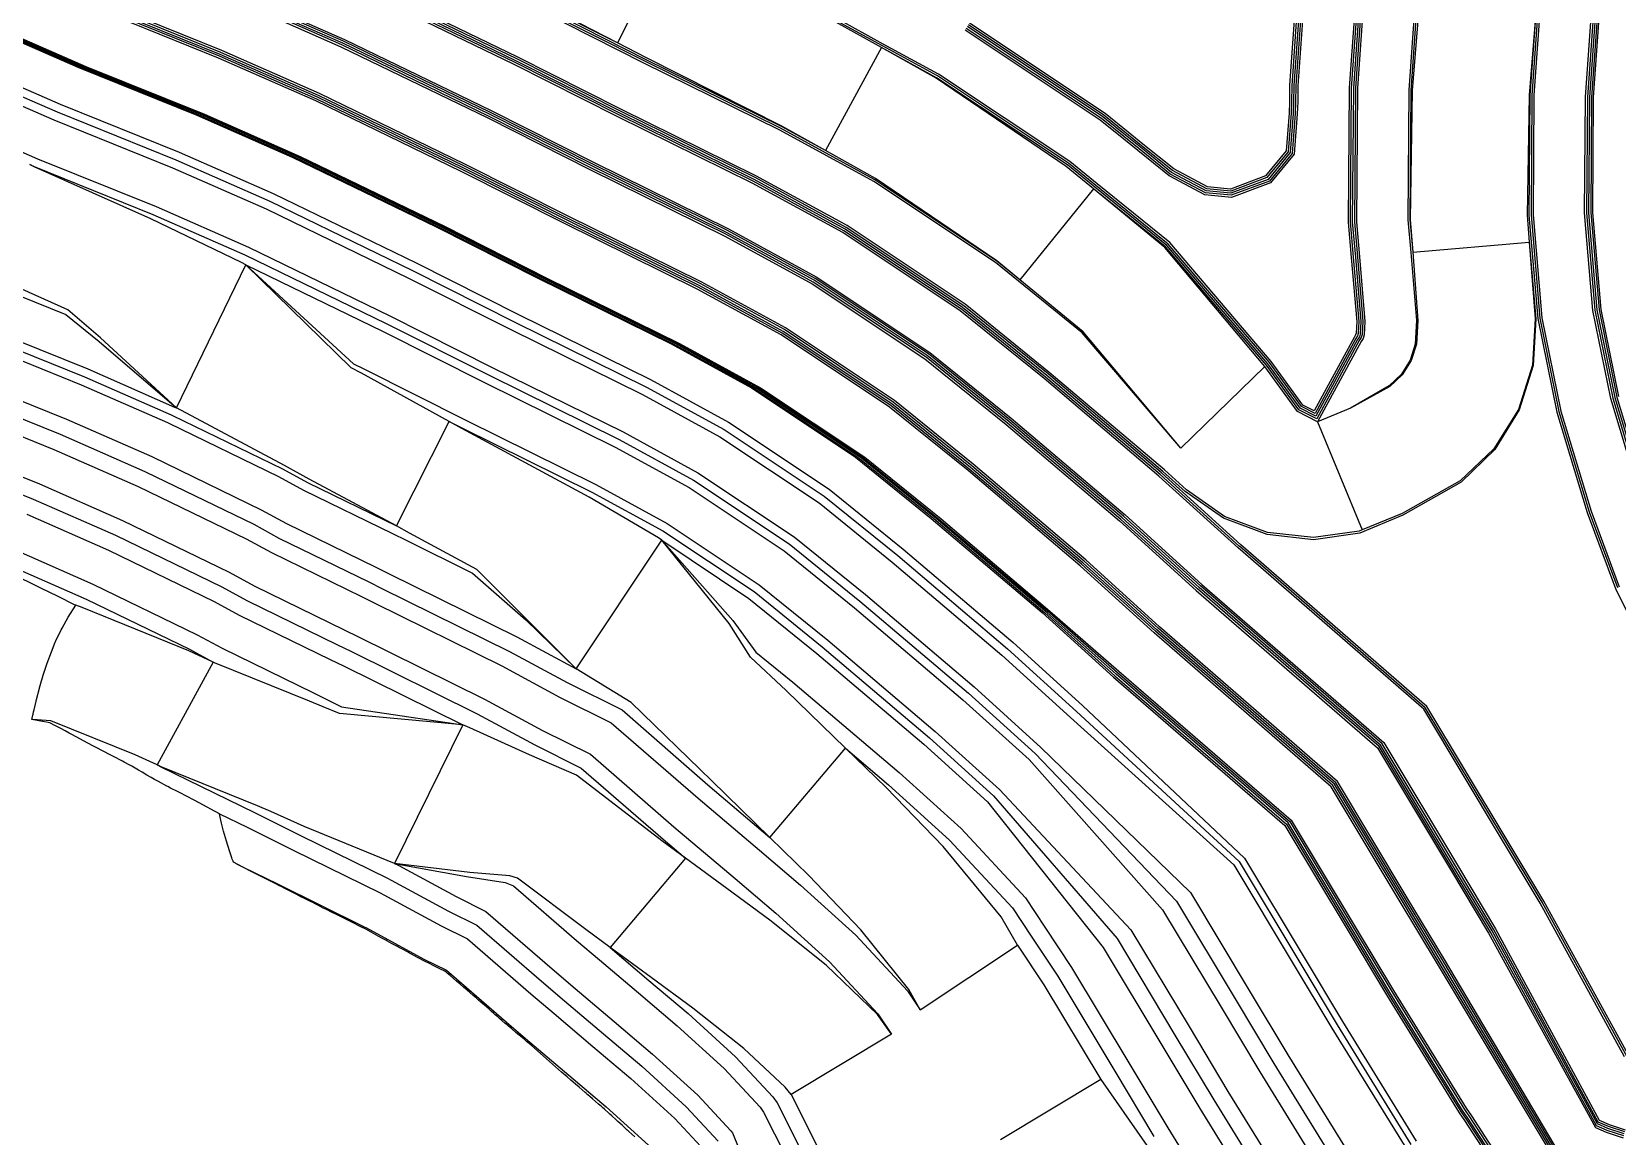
# Model space of a CAD drawing. Extents: x 310187 to 312228, y 6607198 to 6609795.
# Drawn here: x 311531.3 to 311870.2, y 6608523.9 to 6608759.9 of the extents above; entities that cross this region are included whole.
import ezdxf

# ---------------------------------------------------------------- set-up
doc = ezdxf.new("R2010")
doc.units = 0

msp = doc.modelspace()

# ---------------------------------------------------------------- linework, layer by layer
at = {"layer": 'CASTLEHILL', "color": 23}
for points in [[(311774.512, 6608930.945, 310), (311788.245, 6608908.914, 310), (311794.59, 6608898.734, 310), (311812.008, 6608878.885, 310), (311821.217, 6608867.544, 310), (311822.004, 6608866.495, 310), (311825.96, 6608851.783, 310), (311829.922, 6608843.344, 310), (311834.266, 6608834.993, 310), (311834.403, 6608834.108, 310), (311834.582, 6608830.988, 310), (311833.505, 6608820.938, 310), (311833.099, 6608817.398, 310), (311828.861, 6608780.493, 310), (311827.877, 6608766.582, 310), (311852.815, 6608764.819, 310), (311851.508, 6608746.34, 310), (311851.313, 6608720.713, 310), (311853.208, 6608698.608, 310), (311857.269, 6608678.599, 310), (311863.754, 6608657.141, 310), (311869.805, 6608640.953, 310), (311880.488, 6608619.339, 310)], [(311774.885, 6608931.172, 315), (311788.616, 6608909.145, 315), (311794.942, 6608898.995, 315), (311812.343, 6608879.167, 315), (311821.562, 6608867.813, 315), (311822.405, 6608866.69, 315), (311826.372, 6608851.934, 315), (311830.314, 6608843.538, 315), (311834.687, 6608835.131, 315), (311834.839, 6608834.154, 315), (311835.021, 6608830.978, 315), (311833.94, 6608820.89, 315), (311833.533, 6608817.348, 315), (311858.37, 6608814.496, 315), (311854.196, 6608778.144, 315), (311851.945, 6608746.323, 315), (311851.75, 6608720.73, 315), (311853.642, 6608698.67, 315), (311857.694, 6608678.706, 315), (311864.169, 6608657.281, 315), (311870.207, 6608641.126, 315)], [(311870.59, 6608816.822, 325), (311866.023, 6608777.047, 325), (311863.817, 6608745.858, 325), (311863.629, 6608721.193, 325), (311865.415, 6608700.364, 325), (311869.221, 6608681.611, 325), (311875.426, 6608661.081, 325)], [(311871.025, 6608816.774, 330), (311866.458, 6608777.007, 330), (311864.254, 6608745.841, 330), (311864.067, 6608721.21, 330), (311865.849, 6608700.427, 330), (311869.646, 6608681.718, 330), (311875.841, 6608661.221, 330)], [(311871.46, 6608816.726, 335), (311866.894, 6608776.966, 335), (311864.692, 6608745.824, 335), (311864.504, 6608721.227, 335), (311866.282, 6608700.489, 335), (311870.071, 6608681.825, 335), (311876.255, 6608661.361, 335)], [(311789.744, 6608650.23, 310), (311772.789, 6608665.606, 310), (311748.222, 6608686.428, 310), (311730.253, 6608700.956, 310), (311705.115, 6608717.701, 310), (311685.674, 6608728.306, 310), (311656.804, 6608742.546, 310), (311634.762, 6608753.657, 310), (311603.076, 6608769.026, 310), (311581.431, 6608778.53, 310), (311555.991, 6608788.787, 310), (311541.458, 6608795.124, 310), (311524.243, 6608804.601, 310)], [(311789.437, 6608649.919, 315), (311772.5, 6608665.277, 315), (311747.943, 6608686.091, 315), (311729.994, 6608700.603, 315), (311704.888, 6608717.326, 315), (311685.473, 6608727.918, 315), (311656.608, 6608742.155, 315), (311634.569, 6608753.264, 315), (311602.893, 6608768.629, 315), (311581.262, 6608778.127, 315), (311555.821, 6608788.384, 315), (311541.264, 6608794.731, 315), (311524.017, 6608804.226, 315)], [(311871.569, 6608524.034, 335), (311867.993, 6608525.173, 335), (311865.717, 6608526.165, 335), (311843.05, 6608567.547, 335), (311834.898, 6608581.121, 335), (311819.255, 6608607.17, 335), (311780.468, 6608640.841, 335), (311764.094, 6608655.689, 335), (311739.812, 6608676.269, 335), (311722.435, 6608690.318, 335), (311698.288, 6608706.403, 335), (311679.597, 6608716.599, 335), (311650.919, 6608730.745, 335), (311628.917, 6608741.835, 335), (311597.546, 6608757.052, 335), (311576.314, 6608766.375, 335), (311550.889, 6608776.625, 335), (311535.63, 6608783.278, 335), (311517.428, 6608793.299, 335)], [(311871.673, 6608524.46, 330), (311868.147, 6608525.583, 330), (311865.922, 6608526.553, 330), (311843.429, 6608567.765, 330), (311835.273, 6608581.346, 330), (311819.594, 6608607.455, 330), (311780.776, 6608641.152, 330), (311764.382, 6608656.018, 330), (311740.091, 6608676.606, 330), (311722.695, 6608690.671, 330), (311698.515, 6608706.778, 330), (311679.799, 6608716.988, 330), (311651.114, 6608731.136, 330), (311629.11, 6608742.228, 330), (311597.729, 6608757.449, 330), (311576.484, 6608766.778, 330), (311551.058, 6608777.029, 330), (311535.823, 6608783.671, 330), (311517.654, 6608793.674, 330)], [(311871.776, 6608524.886, 325), (311868.301, 6608525.993, 325), (311866.127, 6608526.94, 325), (311843.809, 6608567.983, 325), (311835.648, 6608581.571, 325), (311819.934, 6608607.74, 325), (311781.083, 6608641.464, 325), (311764.671, 6608656.347, 325), (311740.37, 6608676.943, 325), (311722.954, 6608691.024, 325), (311698.741, 6608707.152, 325), (311680, 6608717.376, 325), (311651.309, 6608731.527, 325), (311629.304, 6608742.62, 325), (311597.913, 6608757.846, 325), (311576.653, 6608767.181, 325), (311551.227, 6608777.432, 325), (311536.017, 6608784.064, 325), (311517.88, 6608794.049, 325)], [(311667.743, 6608779.796, 285), (311656.49, 6608757.472, 285), (311640.608, 6608765.478, 285)], [(311859.745, 6608514.86, 355), (311832.115, 6608560.99, 355), (311823.968, 6608574.557, 355), (311809.367, 6608598.872, 355), (311771.478, 6608631.781, 355), (311755.687, 6608646.1, 355), (311731.681, 6608666.447, 355), (311714.877, 6608680.034, 355), (311691.688, 6608695.48, 355), (311673.722, 6608705.281, 355), (311645.229, 6608719.335, 355), (311623.265, 6608730.406, 355), (311592.199, 6608745.475, 355), (311571.366, 6608754.623, 355), (311545.956, 6608764.867, 355), (311529.996, 6608771.826, 355)], [(311859.95, 6608515.248, 350), (311832.49, 6608561.215, 350), (311824.343, 6608574.782, 350), (311809.706, 6608599.156, 350), (311771.765, 6608632.112, 350), (311755.976, 6608646.429, 350), (311731.96, 6608666.784, 350), (311715.136, 6608680.386, 350), (311691.915, 6608695.854, 350), (311673.923, 6608705.669, 350), (311645.424, 6608719.726, 350), (311623.459, 6608730.799, 350), (311592.382, 6608745.872, 350), (311571.536, 6608755.026, 350), (311546.125, 6608765.27, 350), (311530.189, 6608772.219, 350)], [(311860.155, 6608515.635, 345), (311832.865, 6608561.441, 345), (311824.718, 6608575.007, 345), (311810.045, 6608599.441, 345), (311772.052, 6608632.442, 345), (311756.264, 6608646.758, 345), (311732.239, 6608667.121, 345), (311715.396, 6608680.739, 345), (311692.141, 6608696.229, 345), (311674.125, 6608706.057, 345), (311645.62, 6608720.117, 345), (311623.652, 6608731.191, 345), (311592.566, 6608746.269, 345), (311571.705, 6608755.429, 345), (311546.295, 6608765.674, 345), (311530.382, 6608772.612, 345)], [(311827.441, 6608766.613, 305), (311826.077, 6608747.335, 305), (311825.867, 6608719.721, 305), (311826.463, 6608712.766, 305), (311851.372, 6608714.902, 305), (311852.774, 6608698.546, 305), (311852.234, 6608688.586, 305), (311849.247, 6608679.07, 305), (311843.998, 6608670.589, 305), (311836.814, 6608663.67, 305), (311824.355, 6608656.568, 305), (311815.136, 6608652.761, 305), (311805.262, 6608651.353, 305), (311795.347, 6608652.433, 305), (311786.006, 6608655.931, 305), (311777.822, 6608661.632, 305), (311773.077, 6608665.935, 305), (311748.501, 6608686.765, 305), (311730.512, 6608701.309, 305), (311705.341, 6608718.076, 305), (311685.876, 6608728.694, 305), (311656.999, 6608742.937, 305), (311634.956, 6608754.049, 305), (311603.26, 6608769.423, 305)], [(311815.595, 6608767.451, 295), (311814.206, 6608747.8, 295), (311813.988, 6608719.258, 295), (311814.632, 6608711.751, 295), (311815.814, 6608697.966, 295), (311815.664, 6608695.211, 295), (311815.453, 6608694.536, 295), (311815.045, 6608693.878, 295), (311805.932, 6608677.139, 295), (311802.101, 6608679.1, 295), (311795.17, 6608688.635, 295), (311773.6, 6608713.891, 295), (311758.207, 6608726.337, 295), (311742.488, 6608706.896, 295), (311737.552, 6608710.888, 295), (311711.488, 6608728.249, 295), (311691.348, 6608739.236, 295), (311662.298, 6608753.565, 295), (311640.22, 6608764.693, 295)], [(311815.159, 6608767.482, 290), (311813.768, 6608747.817, 290), (311813.55, 6608719.241, 290), (311814.196, 6608711.714, 290), (311815.375, 6608697.96, 290), (311815.231, 6608695.289, 290), (311815.052, 6608694.72, 290), (311814.667, 6608694.098, 290), (311805.751, 6608677.723, 290), (311802.393, 6608679.442, 290), (311795.514, 6608688.906, 290), (311773.906, 6608714.206, 290), (311758.482, 6608726.677, 290), (311752.632, 6608731.407, 290), (311724.656, 6608750.042, 290), (311712.876, 6608756.468, 290), (311700.904, 6608734.522, 290), (311691.55, 6608739.624, 290), (311662.493, 6608753.956, 290), (311640.414, 6608765.086, 290)], [(311814.723, 6608767.513, 285), (311813.331, 6608747.834, 285), (311813.113, 6608719.224, 285), (311813.76, 6608711.676, 285), (311814.937, 6608697.953, 285), (311814.797, 6608695.368, 285), (311814.651, 6608694.903, 285), (311814.289, 6608694.318, 285), (311805.571, 6608678.307, 285), (311802.686, 6608679.783, 285), (311795.858, 6608689.177, 285), (311774.212, 6608714.521, 285), (311758.757, 6608727.017, 285), (311752.891, 6608731.76, 285), (311724.882, 6608750.417, 285), (311713.085, 6608756.852, 285), (311703.272, 6608762.206, 285)], [(311802.877, 6608768.35, 275), (311801.459, 6608748.299, 275), (311801.433, 6608744.881, 275), (311801.358, 6608742.377, 275), (311800.66, 6608733.88, 275), (311795.815, 6608727.96, 275), (311787.669, 6608724.919, 275), (311782.171, 6608725.462, 275), (311774.639, 6608729.456, 275), (311767.961, 6608734.846, 275), (311764.717, 6608737.469, 275), (311759.931, 6608741.339, 275), (311731.029, 6608760.591, 275)], [(311802.441, 6608768.381, 270), (311801.022, 6608748.316, 270), (311800.996, 6608744.881, 270), (311800.922, 6608742.413, 270), (311800.235, 6608734.052, 270), (311795.551, 6608728.328, 270), (311787.612, 6608725.365, 270), (311782.3, 6608725.889, 270), (311774.881, 6608729.823, 270), (311768.236, 6608735.187, 270), (311764.717, 6608738.031, 270), (311760.19, 6608741.692, 270), (311731.255, 6608760.965, 270)], [(311802.005, 6608768.412, 265), (311800.585, 6608748.333, 265), (311800.558, 6608744.881, 265), (311800.486, 6608742.449, 265), (311799.81, 6608734.223, 265), (311795.287, 6608728.697, 265), (311787.554, 6608725.81, 265), (311782.429, 6608726.316, 265), (311775.123, 6608730.189, 265), (311768.511, 6608735.527, 265), (311764.92, 6608738.43, 265), (311760.449, 6608742.045, 265), (311731.482, 6608761.34, 265)], [(311524.875, 6608759.611, 375), (311541.538, 6608752.346, 375), (311566.932, 6608742.108, 375), (311587.366, 6608733.135, 375), (311618.127, 6608718.215, 375), (311640.054, 6608707.162, 375), (311668.36, 6608693.2, 375), (311685.603, 6608683.794, 375), (311707.833, 6608668.986, 375), (311724.064, 6608655.863, 375), (311747.795, 6608635.75, 375), (311762.783, 6608622.296, 375), (311799.485, 6608590.561, 375), (311813.038, 6608567.993, 375), (311821.223, 6608554.363, 375), (311836.768, 6608529.17, 375), (311837.903, 6608527.545, 375), (311855.967, 6608499.697, 375)], [(311856.337, 6608499.93, 370), (311838.266, 6608527.789, 370), (311837.134, 6608529.41, 370), (311821.597, 6608554.59, 370), (311813.413, 6608568.218, 370), (311799.824, 6608590.846, 370), (311763.069, 6608622.627, 370), (311748.325, 6608635.725, 370), (311724.584, 6608655.847, 370), (311708.334, 6608668.986, 370), (311686.07, 6608683.815, 370), (311668.804, 6608693.235, 370), (311640.49, 6608707.2, 370), (311618.562, 6608718.254, 370), (311587.791, 6608733.179, 370), (311567.343, 6608742.158, 370), (311541.948, 6608752.396, 370), (311525.31, 6608759.651, 370)], [(311525.749, 6608759.693, 365), (311542.363, 6608752.449, 365), (311567.759, 6608742.211, 365), (311588.22, 6608733.226, 365), (311619.001, 6608718.296, 365), (311640.931, 6608707.241, 365), (311669.251, 6608693.273, 365), (311686.542, 6608683.84, 365), (311708.838, 6608668.988, 365), (311725.109, 6608655.833, 365), (311748.859, 6608635.704, 365), (311763.355, 6608622.958, 365), (311800.163, 6608591.131, 365), (311813.788, 6608568.443, 365), (311821.971, 6608554.818, 365), (311837.5, 6608529.65, 365), (311838.629, 6608528.033, 365), (311856.707, 6608500.163, 365)], [(311519.386, 6608750.262, 385), (311536.669, 6608742.727, 385), (311562.049, 6608732.494, 385), (311582.131, 6608723.676, 385), (311612.622, 6608708.886, 385), (311634.516, 6608697.85, 385), (311662.659, 6608683.969, 385), (311679.261, 6608674.912, 385), (311700.645, 6608660.668, 385), (311716.371, 6608647.954, 385), (311739.858, 6608628.046, 385), (311754.611, 6608614.668, 385), (311789.363, 6608582.599, 385), (311802.084, 6608561.415, 385), (311810.309, 6608547.718, 385), (311826.084, 6608522.153, 385)], [(311530.826, 6608731.485, 395), (311531.779, 6608731.07, 395), (311557.144, 6608720.843, 395), (311576.83, 6608712.199, 395), (311607.019, 6608697.556, 395), (311628.876, 6608686.539, 395), (311656.834, 6608672.748, 395), (311672.718, 6608664.083, 395), (311693.152, 6608650.472, 395), (311708.31, 6608638.217, 395), (311731.525, 6608618.541, 395), (311745.72, 6608605.668, 395), (311775.965, 6608574.139, 395), (311788.504, 6608553.259, 395), (311796.778, 6608539.481, 395), (311812.838, 6608513.454, 395)], [(311517.217, 6608696.357, 405), (311542.537, 6608686.149, 405), (311561.044, 6608678.022, 405), (311561.38, 6608677.859, 405), (311584.831, 6608666.485, 405), (311590.206, 6608663.557, 405), (311609.215, 6608654.298, 405), (311620.468, 6608676.622, 405), (311623.235, 6608675.227, 405), (311651.01, 6608661.528, 405), (311666.176, 6608653.254, 405), (311685.659, 6608640.276, 405), (311700.249, 6608628.48, 405), (311723.191, 6608609.036, 405), (311736.829, 6608596.668, 405), (311763.277, 6608566.127, 405), (311775.643, 6608545.536, 405), (311783.964, 6608531.68, 405), (311800.293, 6608505.216, 405)], [(311512.063, 6608684.072, 415), (311537.368, 6608673.87, 415), (311555.458, 6608665.927, 415), (311555.566, 6608665.874, 415), (311578.735, 6608654.636, 415), (311584.1, 6608651.714, 415), (311603.288, 6608642.368, 415), (311606.134, 6608640.933, 415), (311633.361, 6608627.504, 415), (311645.706, 6608620.827, 415), (311657.441, 6608614.999, 415), (311675.811, 6608598.959, 415), (311689.06, 6608587.73, 415), (311705.224, 6608606.801, 415), (311714.408, 6608599.018, 415), (311727.458, 6608587.184, 415), (311740.916, 6608572.699, 415), (311744.925, 6608566.656, 415), (311750.589, 6608558.116, 415), (311762.781, 6608537.812, 415), (311771.149, 6608523.879, 415)], [(311506.259, 6608670.236, 425), (311531.546, 6608660.042, 425), (311549.166, 6608652.305, 425), (311571.87, 6608641.292, 425), (311577.224, 6608638.376, 425), (311596.627, 6608628.925, 425), (311599.44, 6608627.507, 425), (311626.472, 6608614.174, 425), (311638.799, 6608607.508, 425), (311648.719, 6608602.58, 425), (311666.261, 6608587.388, 425), (311671.038, 6608583.339, 425), (311654.874, 6608564.267, 425), (311663.196, 6608557.214, 425), (311671.549, 6608550.134, 425), (311681.733, 6608540.9, 425), (311689.683, 6608532.344, 425), (311690.617, 6608531.021, 425), (311705.687, 6608501.006, 425)], [(311495.426, 6608658.594, 435), (311498.466, 6608657.268, 435), (311500.455, 6608656.401, 435), (311525.724, 6608646.214, 435), (311542.874, 6608638.683, 435), (311565.005, 6608627.949, 435), (311570.031, 6608625.212, 435), (311558.074, 6608603.256, 435), (311558.89, 6608602.812, 435), (311578.864, 6608593.082, 435), (311581.589, 6608591.708, 435), (311588.854, 6608588.125, 435), (311607.285, 6608579.035, 435), (311608.104, 6608578.631, 435), (311620.381, 6608571.991, 435), (311626.372, 6608569.015, 435), (311640.234, 6608557.01, 435), (311645.174, 6608552.823, 435), (311653.496, 6608545.769, 435), (311661.658, 6608538.852, 435), (311671.18, 6608530.218, 435), (311678.008, 6608522.869, 435)], [(311872.337, 6608540.737, 315), (311854.106, 6608573.902, 315), (311845.829, 6608587.685, 315), (311829.143, 6608615.471, 315), (311789.416, 6608649.937, 315)], [(311872.495, 6608541.359, 310), (311854.485, 6608574.12, 310), (311846.204, 6608587.91, 310), (311829.482, 6608615.756, 310), (311789.702, 6608650.268, 310)]]:
    msp.add_polyline3d(points, dxfattribs=at)
at = {"layer": 'CASTLEHILL', "color": 3}
for points in [[(311775.259, 6608931.4, 320), (311788.987, 6608909.376, 320), (311795.295, 6608899.257, 320), (311812.677, 6608879.45, 320), (311821.907, 6608868.082, 320), (311822.755, 6608866.953, 320), (311851.555, 6608888.553, 320), (311856.143, 6608873.745, 320), (311856.01, 6608861.133, 320), (311855.654, 6608855.292, 320), (311856.98, 6608850.835, 320), (311859.645, 6608840.181, 320), (311860.164, 6608836.843, 320), (311860.536, 6608830.347, 320), (311859.223, 6608818.084, 320), (311854.631, 6608778.103, 320), (311852.383, 6608746.306, 320), (311852.188, 6608720.747, 320), (311854.076, 6608698.733, 320), (311858.119, 6608678.813, 320), (311864.584, 6608657.421, 320), (311870.609, 6608641.299, 320)], [(311870.495, 6608681.932, 340), (311866.716, 6608700.552, 340), (311864.942, 6608721.244, 340), (311865.129, 6608745.807, 340), (311867.33, 6608776.926, 340), (311871.895, 6608816.677, 340)], [(311871.762, 6608540.877, 320), (311853.726, 6608573.684, 320), (311845.454, 6608587.46, 320), (311828.803, 6608615.186, 320), (311789.129, 6608649.607, 320), (311772.212, 6608664.948, 320), (311747.664, 6608685.754, 320), (311729.734, 6608700.25, 320), (311704.662, 6608716.951, 320), (311685.271, 6608727.529, 320), (311656.413, 6608741.763, 320), (311634.375, 6608752.872, 320), (311602.71, 6608768.231, 320), (311581.092, 6608777.724, 320), (311555.652, 6608787.98, 320), (311541.071, 6608794.338, 320), (311523.791, 6608803.852, 320)], [(311517.202, 6608792.924, 340), (311535.437, 6608782.885, 340), (311550.72, 6608776.222, 340), (311576.144, 6608765.972, 340), (311597.362, 6608756.655, 340), (311628.723, 6608741.443, 340), (311650.724, 6608730.353, 340), (311679.396, 6608716.211, 340), (311698.062, 6608706.028, 340), (311722.176, 6608689.965, 340), (311739.533, 6608675.932, 340), (311763.805, 6608655.36, 340), (311780.16, 6608640.529, 340), (311818.916, 6608606.886, 340), (311834.523, 6608580.896, 340), (311842.671, 6608567.329, 340), (311865.513, 6608525.777, 340), (311867.838, 6608524.763, 340), (311871.465, 6608523.608, 340)], [(311859.54, 6608514.472, 360), (311831.74, 6608560.765, 360), (311823.593, 6608574.332, 360), (311809.027, 6608598.587, 360), (311771.191, 6608631.451, 360), (311755.399, 6608645.772, 360), (311731.402, 6608666.11, 360), (311714.618, 6608679.681, 360), (311691.462, 6608695.105, 360), (311673.52, 6608704.892, 360), (311645.034, 6608718.943, 360), (311623.071, 6608730.014, 360), (311592.015, 6608745.078, 360), (311571.196, 6608754.22, 360), (311545.787, 6608764.463, 360), (311529.802, 6608771.433, 360)], [(311816.032, 6608767.42, 300), (311814.643, 6608747.783, 300), (311814.426, 6608719.275, 300), (311815.068, 6608711.788, 300), (311816.252, 6608697.973, 300), (311816.098, 6608695.132, 300), (311815.854, 6608694.353, 300), (311815.424, 6608693.658, 300), (311806.112, 6608676.555, 300), (311801.809, 6608678.758, 300), (311794.853, 6608688.327, 300), (311776.919, 6608670.91, 300), (311755.795, 6608695.575, 300), (311737.293, 6608710.535, 300), (311711.262, 6608727.874, 300), (311691.146, 6608738.848, 300), (311662.103, 6608753.173, 300), (311640.027, 6608764.301, 300)], [(311803.314, 6608768.319, 280), (311801.897, 6608748.281, 280), (311801.871, 6608744.881, 280), (311801.794, 6608742.342, 280), (311801.085, 6608733.709, 280), (311796.078, 6608727.591, 280), (311787.727, 6608724.474, 280), (311782.042, 6608725.036, 280), (311774.397, 6608729.089, 280), (311767.686, 6608734.506, 280), (311764.717, 6608736.906, 280), (311759.671, 6608740.986, 280), (311730.803, 6608760.216, 280)], [(311524.442, 6608759.573, 380), (311541.129, 6608752.297, 380), (311566.523, 6608742.059, 380), (311586.943, 6608733.093, 380), (311617.693, 6608718.177, 380), (311639.619, 6608707.125, 380), (311667.919, 6608693.166, 380), (311685.136, 6608683.774, 380), (311707.334, 6608668.988, 380), (311723.545, 6608655.881, 380), (311747.267, 6608635.775, 380), (311762.497, 6608621.965, 380), (311799.146, 6608590.276, 380), (311812.663, 6608567.768, 380), (311820.85, 6608554.135, 380), (311836.403, 6608528.93, 380), (311837.54, 6608527.3, 380), (311855.597, 6608499.465, 380)], [(311518.582, 6608748.627, 390), (311535.964, 6608741.048, 390), (311561.343, 6608730.817, 390), (311581.367, 6608722.024, 390), (311611.816, 6608707.255, 390), (311633.704, 6608696.222, 390), (311661.82, 6608682.353, 390), (311678.319, 6608673.353, 390), (311699.566, 6608659.2, 390), (311715.21, 6608646.552, 390), (311738.659, 6608626.678, 390), (311753.331, 6608613.373, 390), (311788.23, 6608581.883, 390), (311800.935, 6608560.725, 390), (311809.165, 6608547.022, 390), (311824.964, 6608521.418, 390)], [(311521.403, 6608706.335, 400), (311538.538, 6608699.427, 400), (311545.707, 6608693.678, 400), (311562.174, 6608679.497, 400), (311577.012, 6608710.088, 400), (311606.212, 6608695.925, 400), (311628.064, 6608684.91, 400), (311655.996, 6608671.133, 400), (311671.776, 6608662.524, 400), (311692.073, 6608649.004, 400), (311707.149, 6608636.815, 400), (311730.325, 6608617.172, 400), (311744.44, 6608604.373, 400), (311773.004, 6608572.269, 400), (311785.502, 6608551.457, 400), (311793.788, 6608537.661, 400), (311809.91, 6608511.532, 400)], [(311516.513, 6608694.679, 410), (311541.831, 6608684.471, 410), (311560.281, 6608676.37, 410), (311560.586, 6608676.222, 410), (311583.998, 6608664.866, 410), (311589.372, 6608661.939, 410), (311608.395, 6608652.673, 410), (311611.267, 6608651.225, 410), (311625.465, 6608644.222, 410), (311636.846, 6608634.237, 410), (311647.655, 6608623.754, 410), (311665.95, 6608651.218, 410), (311684.58, 6608638.808, 410), (311699.089, 6608627.078, 410), (311721.991, 6608607.667, 410), (311735.549, 6608595.373, 410), (311760.316, 6608564.258, 410), (311772.641, 6608543.734, 410), (311780.973, 6608529.86, 410), (311797.366, 6608503.293, 410)], [(311510.709, 6608680.843, 420), (311536.009, 6608670.643, 420), (311553.989, 6608662.748, 420), (311554.039, 6608662.724, 420), (311577.133, 6608651.522, 420), (311582.496, 6608648.602, 420), (311601.734, 6608639.23, 420), (311604.572, 6608637.8, 420), (311631.754, 6608624.393, 420), (311644.094, 6608617.719, 420), (311655.143, 6608612.23, 420), (311673.743, 6608596.122, 420), (311686.796, 6608585.059, 420), (311695.616, 6608577.584, 420), (311707.409, 6608566.89, 420), (311718.453, 6608555.004, 420), (311721.173, 6608550.904, 420), (311742.007, 6608564.721, 420), (311747.628, 6608556.246, 420), (311759.78, 6608536.01, 420), (311738.347, 6608523.139, 420)], [(311530.187, 6608656.815, 430), (311547.698, 6608649.126, 430), (311570.268, 6608638.178, 430), (311575.62, 6608635.264, 430), (311595.072, 6608625.788, 430), (311597.878, 6608624.374, 430), (311623.431, 6608611.77, 430), (311608.833, 6608582.174, 430), (311624.218, 6608579.39, 430), (311632.449, 6608578.143, 430), (311634.268, 6608577.391, 430), (311647.717, 6608565.744, 430), (311652.61, 6608561.596, 430), (311660.933, 6608554.543, 430), (311669.241, 6608547.501, 430), (311679.27, 6608538.407, 430), (311686.958, 6608530.133, 430), (311687.696, 6608529.088, 430), (311703.951, 6608497.06, 430)], [(311571.407, 6608592.82, 440), (311577.31, 6608589.945, 440), (311580.027, 6608588.575, 440), (311587.305, 6608584.985, 440), (311605.736, 6608575.895, 440), (311606.496, 6608575.52, 440), (311618.769, 6608568.882, 440), (311624.416, 6608566.077, 440), (311637.956, 6608554.351, 440), (311642.911, 6608550.152, 440), (311651.233, 6608543.099, 440), (311659.349, 6608536.219, 440), (311668.717, 6608527.725, 440), (311675.246, 6608520.698, 440), (311688.552, 6608487.733, 440), (311694.653, 6608477.403, 440), (311695.062, 6608476.74, 440)]]:
    msp.add_polyline3d(points, dxfattribs=at)
at = {"layer": 'CASTLEHILL', "color": 2}
for points in [[(311776.919, 6608670.91, 300), (311755.994, 6608695.78, 296.75), (311742.488, 6608706.896, 295), (311737.585, 6608710.933, 294.365), (311711.659, 6608728.532, 291.231), (311700.904, 6608734.522, 290), (311691.593, 6608739.707, 288.934), (311662.661, 6608754.293, 285.694), (311656.49, 6608757.472, 285), (311640.677, 6608765.617, 283.221), (311611.819, 6608779.928, 280), (311616.619, 6608789.825, 280), (311591.083, 6608801.454, 277.194), (311570.807, 6608809.836, 275), (311565.704, 6608811.942, 274.483), (311552.607, 6608817.773, 273.221), (311537.977, 6608826.294, 271.869), (311532.179, 6608831.022, 271.836), (311528.357, 6608838.324, 271.611)], [(311827.877, 6608766.582, 310), (311826.353, 6608747.324, 308.147), (311825.918, 6608719.723, 305.582), (311826.463, 6608712.766, 305), (311827.574, 6608698.151, 303.371), (311827.251, 6608693.112, 302.81), (311826.127, 6608689.651, 302.406), (311824.187, 6608686.583, 302.003), (311821.54, 6608684.083, 301.598), (311813.177, 6608679.422, 300.534), (311806.112, 6608676.555, 300)], [(311852.815, 6608764.819, 310), (311851.346, 6608746.346, 308.147), (311850.926, 6608720.698, 305.582), (311851.372, 6608714.902, 305), (311852.632, 6608698.543, 303.371), (311852.044, 6608688.621, 302.81), (311849.039, 6608679.165, 302.406), (311843.792, 6608670.755, 302.003), (311836.634, 6608663.911, 301.598), (311824.183, 6608656.919, 300.534), (311815.654, 6608653.448, 300)], [(311794.853, 6608688.327, 300), (311773.492, 6608713.781, 296.75), (311758.207, 6608726.337, 295), (311752.405, 6608731.099, 294.365), (311724.6, 6608749.95, 291.231), (311712.876, 6608756.468, 290), (311703.113, 6608761.9, 288.934)], [(311742.007, 6608564.721, 420), (311738.486, 6608570.782, 419.407), (311726.093, 6608585.802, 417.771), (311713.871, 6608598.405, 416.163), (311705.224, 6608606.801, 415), (311692.526, 6608619.15, 413.272), (311684.907, 6608626.248, 412.231), (311680.349, 6608633.466, 411.377), (311665.95, 6608651.218, 410), (311665.248, 6608651.719, 409.922), (311650.445, 6608660.44, 408.366), (311623.185, 6608675.126, 405.31), (311620.468, 6608676.622, 405), (311601.759, 6608686.92, 402.873), (311599.535, 6608688.101, 402.621), (311577.012, 6608710.088, 400), (311576.082, 6608710.581, 399.897), (311556.744, 6608719.892, 397.836), (311531.764, 6608731.035, 395.104), (311530.826, 6608731.485, 395)], [(311721.173, 6608550.904, 420), (311718.78, 6608555.262, 419.407), (311708.507, 6608568.001, 417.771), (311697.387, 6608579.604, 416.163), (311689.06, 6608587.73, 415), (311676.582, 6608599.891, 413.272), (311659.418, 6608616.592, 411.377), (311647.655, 6608623.754, 410), (311626.371, 6608645.018, 406.94), (311612.028, 6608652.753, 405.31), (311609.215, 6608654.298, 405), (311590.549, 6608664.251, 402.873), (311585.323, 6608667.208, 402.621), (311562.174, 6608679.497, 400), (311545.928, 6608694.45, 397.836), (311538.995, 6608700.438, 396.955), (311522.092, 6608707.979, 395.104)], [(311715.021, 6608545.705, 420), (311712.034, 6608549.948, 420.206), (311701.085, 6608560.488, 421.415), (311689.046, 6608570.09, 422.806), (311679.855, 6608576.87, 423.906), (311671.038, 6608583.339, 425), (311665.974, 6608587.054, 425.628), (311647.691, 6608601.037, 427.626), (311637.689, 6608605.367, 428.443), (311624.916, 6608611.162, 429.842), (311623.431, 6608611.77, 430), (311597.028, 6608614.239, 432.092), (311593.536, 6608615.667, 432.469), (311590.657, 6608616.878, 432.775), (311570.36, 6608625.061, 434.964), (311570.031, 6608625.212, 435), (311564.84, 6608627.629, 435.514), (311542.032, 6608636.859, 437.868), (311540.684, 6608637.346, 438.005)], [(311693.617, 6608532.826, 420), (311692.329, 6608534.428, 420.206), (311683.499, 6608542.687, 421.415), (311672.562, 6608551.29, 422.806), (311663.691, 6608557.798, 423.906), (311654.874, 6608564.267, 425), (311649.709, 6608568.069, 425.628), (311635.093, 6608579.034, 427.455), (311633.453, 6608579.581, 427.626), (311624.924, 6608580.271, 428.443), (311608.833, 6608582.174, 430), (311589.469, 6608590.092, 432.092), (311582.38, 6608593.294, 432.469), (311579.556, 6608594.478, 432.775), (311558.902, 6608602.834, 434.964), (311558.074, 6608603.256, 435), (311553.4, 6608605.392, 435.514), (311535.316, 6608612.647, 437.462), (311531.4, 6608612.922, 437.838)], [(311759.78, 6608536.01, 420), (311769.134, 6608522.652, 418.369), (311787.632, 6608496.901, 415.199), (311788.597, 6608495.761, 415), (311789.305, 6608494.838, 414.926), (311807.459, 6608470.584, 412.026), (311818.89, 6608452.852, 410), (311825.89, 6608456.725, 410), (311834.063, 6608444.123, 408.498), (311855.425, 6608410.571, 405), (311855.835, 6608409.93, 404.93), (311860.333, 6608402.917, 404.097), (311872.04, 6608388.85, 402.267)]]:
    msp.add_polyline3d(points, dxfattribs=at)
at = {"layer": 'CASTLEHILL', "color": 4}
for points in [[(311875.011, 6608660.941, 320), (311868.797, 6608681.504, 320), (311864.981, 6608700.302, 320), (311863.191, 6608721.176, 320), (311863.38, 6608745.876, 320), (311865.587, 6608777.087, 320), (311870.156, 6608816.87, 320), (311871.57, 6608830.074, 320)], [(311518.106, 6608794.424, 320), (311536.21, 6608784.457, 320), (311551.396, 6608777.835, 320), (311576.823, 6608767.585, 320), (311598.096, 6608758.243, 320), (311629.498, 6608743.012, 320), (311651.504, 6608731.919, 320), (311680.202, 6608717.764, 320), (311698.968, 6608707.527, 320), (311723.213, 6608691.377, 320), (311740.649, 6608677.28, 320), (311764.959, 6608656.676, 320), (311781.391, 6608641.775, 320), (311820.273, 6608608.025, 320), (311836.023, 6608581.796, 320), (311844.188, 6608568.201, 320), (311866.332, 6608527.328, 320), (311868.455, 6608526.403, 320), (311871.88, 6608525.312, 320)], [(311860.36, 6608516.023, 340), (311833.24, 6608561.666, 340), (311825.093, 6608575.232, 340), (311810.384, 6608599.726, 340), (311772.338, 6608632.772, 340), (311756.552, 6608647.087, 340), (311732.518, 6608667.458, 340), (311715.655, 6608681.092, 340), (311692.368, 6608696.604, 340), (311674.327, 6608706.446, 340), (311645.815, 6608720.509, 340), (311623.846, 6608731.583, 340), (311592.749, 6608746.666, 340), (311571.875, 6608755.832, 340), (311546.464, 6608766.077, 340), (311530.576, 6608773.005, 340)], [(311827.004, 6608766.644, 300), (311825.64, 6608747.352, 300), (311825.429, 6608719.704, 300), (311826.027, 6608712.728, 300), (311827.278, 6608698.146, 300), (311827.007, 6608693.156, 300), (311825.934, 6608689.739, 300), (311824.05, 6608686.694, 300), (311821.456, 6608684.196, 300), (311813.157, 6608679.464, 300), (311806.112, 6608676.555, 300), (311815.654, 6608653.448, 300), (311815.02, 6608653.186, 300), (311805.255, 6608651.794, 300), (311795.448, 6608652.861, 300), (311786.211, 6608656.322, 300), (311778.095, 6608661.975, 300), (311773.365, 6608666.264, 300), (311748.78, 6608687.102, 300), (311730.772, 6608701.662, 300), (311705.567, 6608718.45, 300), (311686.077, 6608729.083, 300), (311657.194, 6608743.329, 300), (311635.15, 6608754.441, 300), (311603.443, 6608769.82, 300)], [(311814.286, 6608767.543, 280), (311812.894, 6608747.851, 280), (311812.675, 6608719.207, 280), (311813.324, 6608711.639, 280), (311814.499, 6608697.946, 280), (311814.363, 6608695.447, 280), (311814.25, 6608695.087, 280), (311813.91, 6608694.538, 280), (311805.391, 6608678.89, 280), (311802.978, 6608680.125, 280), (311796.201, 6608689.448, 280), (311774.519, 6608714.836, 280), (311759.032, 6608727.358, 280), (311753.15, 6608732.113, 280), (311725.108, 6608750.792, 280), (311713.295, 6608757.236, 280), (311703.473, 6608762.594, 280)], [(311801.568, 6608768.443, 260), (311800.147, 6608748.35, 260), (311800.121, 6608744.881, 260), (311800.05, 6608742.485, 260), (311799.385, 6608734.395, 260), (311795.024, 6608729.065, 260), (311787.496, 6608726.255, 260), (311782.557, 6608726.743, 260), (311775.366, 6608730.556, 260), (311768.785, 6608735.867, 260), (311765.615, 6608738.43, 260), (311760.709, 6608742.398, 260), (311731.708, 6608761.715, 260)], [(311526.21, 6608759.696, 360), (311542.8, 6608752.462, 360), (311568.196, 6608742.223, 360), (311588.671, 6608733.233, 360), (311619.463, 6608718.297, 360), (311641.394, 6608707.242, 360), (311669.72, 6608693.271, 360), (311687.037, 6608683.824, 360), (311709.365, 6608668.951, 360), (311725.655, 6608655.78, 360), (311749.415, 6608635.642, 360), (311763.641, 6608623.289, 360), (311800.502, 6608591.416, 360), (311814.163, 6608568.668, 360), (311822.344, 6608555.045, 360), (311837.866, 6608529.891, 360), (311838.992, 6608528.277, 360), (311857.078, 6608500.396, 360)], [(311520.191, 6608751.897, 380), (311537.373, 6608744.405, 380), (311562.756, 6608734.172, 380), (311582.894, 6608725.329, 380), (311613.429, 6608710.518, 380), (311635.328, 6608699.479, 380), (311663.498, 6608685.585, 380), (311680.203, 6608676.471, 380), (311701.724, 6608662.136, 380), (311717.531, 6608649.355, 380), (311741.058, 6608629.415, 380), (311755.892, 6608615.964, 380), (311790.496, 6608583.314, 380), (311803.232, 6608562.105, 380), (311811.454, 6608548.415, 380), (311827.204, 6608522.889, 380)], [(311514.605, 6608740.543, 390), (311532.483, 6608732.748, 390), (311557.851, 6608722.521, 390), (311577.593, 6608713.852, 390), (311607.826, 6608699.187, 390), (311629.688, 6608688.167, 390), (311657.673, 6608674.364, 390), (311673.661, 6608665.642, 390), (311694.231, 6608651.94, 390), (311709.47, 6608639.619, 390), (311732.724, 6608619.91, 390), (311747, 6608606.964, 390), (311778.926, 6608576.009, 390), (311791.505, 6608555.062, 390), (311799.769, 6608541.302, 390), (311815.766, 6608515.377, 390)], [(311517.921, 6608698.035, 400), (311543.244, 6608687.826, 400), (311561.807, 6608679.675, 400), (311562.174, 6608679.497, 400), (311577.012, 6608710.088, 400), (311600.077, 6608688.898, 400), (311602.223, 6608687.857, 400), (311624.047, 6608676.856, 400), (311651.848, 6608663.143, 400), (311667.118, 6608654.813, 400), (311686.738, 6608641.744, 400), (311701.41, 6608629.882, 400), (311724.391, 6608610.404, 400), (311738.109, 6608597.964, 400), (311766.238, 6608567.997, 400), (311778.644, 6608547.338, 400), (311786.954, 6608533.501, 400), (311803.221, 6608507.138, 400)], [(311513.418, 6608687.301, 410), (311538.726, 6608677.097, 410), (311556.926, 6608669.106, 410), (311557.094, 6608669.024, 410), (311580.337, 6608657.75, 410), (311585.705, 6608654.827, 410), (311604.843, 6608645.505, 410), (311607.697, 6608644.066, 410), (311634.969, 6608630.614, 410), (311647.655, 6608623.754, 410), (311665.95, 6608651.218, 410), (311681.1, 6608634.072, 410), (311686.046, 6608627.335, 410), (311693.987, 6608620.915, 410), (311716.716, 6608601.651, 410), (311729.921, 6608589.676, 410), (311743.676, 6608574.873, 410), (311747.842, 6608568.591, 410), (311753.55, 6608559.985, 410), (311765.783, 6608539.615, 410), (311774.14, 6608525.7, 410), (311790.676, 6608498.9, 410)], [(311507.614, 6608673.465, 420), (311532.905, 6608663.269, 420), (311550.634, 6608655.484, 420), (311573.472, 6608644.406, 420), (311578.829, 6608641.489, 420), (311598.181, 6608632.062, 420), (311601.002, 6608630.64, 420), (311628.08, 6608617.285, 420), (311640.411, 6608610.616, 420), (311650.674, 6608605.518, 420), (311668.538, 6608590.047, 420), (311681.624, 6608578.956, 420), (311690.341, 6608571.568, 420), (311701.782, 6608561.193, 420), (311712.148, 6608550.037, 420), (311715.021, 6608545.705, 420), (311693.617, 6608532.826, 420), (311708.721, 6608502.756, 420)], [(311527.083, 6608649.441, 430), (311544.343, 6608641.862, 430), (311566.607, 6608631.063, 430), (311571.953, 6608628.151, 430), (311591.52, 6608618.62, 430), (311594.308, 6608617.215, 430), (311597.471, 6608615.654, 430), (311623.431, 6608611.77, 430), (311608.833, 6608582.174, 430), (311609.711, 6608581.741, 430), (311621.993, 6608575.099, 430), (311628.328, 6608571.953, 430), (311642.512, 6608559.669, 430), (311647.438, 6608555.494, 430), (311655.76, 6608548.44, 430), (311663.966, 6608541.485, 430), (311673.642, 6608532.711, 430), (311680.733, 6608525.08, 430), (311681.023, 6608524.669, 430), (311694.542, 6608491.361, 430)], [(311575.036, 6608582.132, 440), (311576.457, 6608581.416, 440), (311583.766, 6608577.811, 440), (311602.197, 6608568.72, 440), (311602.823, 6608568.412, 440), (311615.085, 6608561.78, 440), (311619.947, 6608559.364, 440), (311632.751, 6608548.276, 440), (311637.738, 6608544.049, 440), (311646.06, 6608536.996, 440), (311654.075, 6608530.203, 440), (311663.089, 6608522.029, 440), (311668.856, 6608515.822, 440), (311679.143, 6608482.034, 440), (311688.278, 6608467.065, 440)]]:
    msp.add_polyline3d(points, dxfattribs=at)
at = {"layer": 'CASTLEHILL', "color": 7}
msp.add_polyline3d([(311660.211, 6608523.758, 440.932), (311658.889, 6608524.949, 440.94), (311658.727, 6608525.095, 440.94), (311658.573, 6608525.235, 440.94), (311657.606, 6608526.115, 440.938), (311657.447, 6608526.258, 440.938), (311656.543, 6608527.085, 440.931), (311656.364, 6608527.248, 440.931), (311656.178, 6608527.416, 440.93), (311655.272, 6608528.254, 440.913), (311654.868, 6608528.628, 440.906), (311654.601, 6608528.871, 440.905), (311653.665, 6608529.735, 440.888), (311653.301, 6608530.049, 440.882), (311652.972, 6608530.328, 440.882), (311652.683, 6608530.573, 440.882), (311652.446, 6608530.775, 440.881), (311651.16, 6608531.9, 440.843), (311650.566, 6608532.405, 440.841), (311649.851, 6608533.009, 440.843), (311649.763, 6608533.084, 440.843), (311649.534, 6608533.278, 440.842), (311648.295, 6608534.366, 440.802), (311647.48, 6608535.057, 440.802), (311646.977, 6608535.48, 440.804), (311646.901, 6608535.545, 440.804), (311646.499, 6608535.885, 440.805), (311645.709, 6608536.581, 440.776), (311644.509, 6608537.638, 440.733), (311638.098, 6608543.285, 440.5), (311637.512, 6608543.782, 440.5), (311637.373, 6608543.899, 440.5), (311637.038, 6608544.183, 440.5), (311636.492, 6608544.646, 440.5), (311635.444, 6608545.534, 440.5), (311634.846, 6608546.041, 440.5), (311633.798, 6608546.93, 440.5), (311633.201, 6608547.436, 440.5), (311633.023, 6608547.586, 440.5), (311632.523, 6608548.01, 440.5), (311632.494, 6608548.035, 440.5), (311631.836, 6608548.605, 440.5), (311631.275, 6608549.091, 440.5), (311630.882, 6608549.431, 440.5), (311630.359, 6608549.884, 440.5), (311629.952, 6608550.236, 440.5), (311629.535, 6608550.598, 440.5), (311628.95, 6608551.104, 440.5), (311628.032, 6608551.9, 440.5), (311627.274, 6608552.556, 440.5), (311626.779, 6608552.984, 440.5), (311626.315, 6608553.387, 440.5), (311625.641, 6608553.97, 440.5), (311624.893, 6608554.618, 440.5), (311624.334, 6608555.102, 440.5), (311623.541, 6608555.789, 440.5), (311622.861, 6608556.378, 440.5), (311622.061, 6608557.07, 440.5), (311621.432, 6608557.615, 440.5), (311620.677, 6608558.269, 440.5), (311620.093, 6608558.774, 440.5), (311619.751, 6608559.07, 440.5), (311619.405, 6608559.242, 440.5), (311618.648, 6608559.619, 440.5), (311617.959, 6608559.961, 440.5), (311617.056, 6608560.41, 440.5), (311616.3, 6608560.785, 440.5), (311615.376, 6608561.245, 440.5), (311615.05, 6608561.406, 440.5), (311614.924, 6608561.469, 440.5), (311614.328, 6608561.791, 440.5), (311613.749, 6608562.105, 440.5), (311613.698, 6608562.132, 440.5), (311612.47, 6608562.797, 440.5), (311612.026, 6608563.036, 440.5), (311611.564, 6608563.286, 440.5), (311610.232, 6608564.007, 440.5), (311609.872, 6608564.201, 440.5), (311609.417, 6608564.447, 440.5), (311608.176, 6608565.119, 440.5), (311607.171, 6608565.662, 440.5), (311606.961, 6608565.776, 440.5), (311605.825, 6608566.39, 440.5), (311605.751, 6608566.43, 440.5), (311605.282, 6608566.684, 440.5), (311603.849, 6608567.484, 440.469), (311602.677, 6608568.13, 440.453), (311602.11, 6608568.416, 440.445), (311602.059, 6608568.441, 440.445), (311602.057, 6608568.442, 440.444), (311601.908, 6608568.517, 440.443), (311599.378, 6608569.79, 440.411), (311599.146, 6608569.906, 440.408), (311596.125, 6608571.404, 440.399), (311595.744, 6608571.595, 440.394), (311595.328, 6608571.803, 440.39), (311594.284, 6608572.326, 440.38), (311593.946, 6608572.496, 440.377), (311593.592, 6608572.673, 440.373), (311592.537, 6608573.205, 440.359), (311591.959, 6608573.496, 440.351), (311591.323, 6608573.815, 440.344), (311590.823, 6608574.067, 440.337), (311589.435, 6608574.782, 440.299), (311588.818, 6608575.093, 440.289), (311587.901, 6608575.563, 440.267), (311586.821, 6608576.11, 440.248), (311585.513, 6608576.773, 440.226), (311584.466, 6608577.304, 440.207), (311584.185, 6608577.446, 440.202), (311583.706, 6608577.69, 440.193), (311582.749, 6608578.176, 440.176), (311580.849, 6608579.143, 440.137), (311578.331, 6608580.425, 440.085), (311576.51, 6608581.354, 440.046), (311576.443, 6608581.388, 440.045), (311576.42, 6608581.4, 440.044), (311574.366, 6608582.47, 440), (311574.292, 6608582.679, 440), (311574.135, 6608583.126, 440), (311574.05, 6608583.368, 440), (311573.529, 6608584.852, 440), (311572.91, 6608586.943, 440), (311572.253, 6608589.123, 440), (311571.855, 6608590.766, 440), (311571.457, 6608592.457, 440), (311571.396, 6608592.826, 440), (311569.531, 6608593.812, 439.9), (311568.761, 6608594.215, 439.864), (311567.052, 6608595.116, 439.775), (311565.819, 6608595.761, 439.72), (311564.473, 6608596.472, 439.649), (311562.815, 6608597.333, 439.579), (311562.436, 6608597.533, 439.56), (311560.953, 6608598.302, 439.5), (311560.352, 6608598.62, 439.467), (311560.144, 6608598.73, 439.456), (311558.361, 6608599.674, 439.359), (311557.504, 6608600.124, 439.317), (311557.475, 6608600.141, 439.315), (311556.76, 6608600.563, 439.276), (311556.644, 6608600.631, 439.27), (311556.004, 6608601.007, 439.235), (311555.884, 6608601.077, 439.229), (311554.848, 6608601.68, 439.181), (311554.08, 6608602.131, 439.139), (311552.627, 6608602.974, 439.074), (311552.265, 6608603.185, 439.058), (311551.054, 6608603.817, 439), (311550.668, 6608604.02, 438.979), (311550.545, 6608604.085, 438.973), (311548.853, 6608604.977, 438.881), (311548.04, 6608605.405, 438.839), (311546.528, 6608606.203, 438.755), (311545.058, 6608606.976, 438.678), (311544.357, 6608607.346, 438.639), (311542.348, 6608608.402, 438.534), (311542.075, 6608608.546, 438.52), (311542.003, 6608608.584, 438.516), (311541.695, 6608608.746, 438.5), (311540.732, 6608609.255, 438.446), (311539.834, 6608609.732, 438.392), (311539.276, 6608610.028, 438.359), (311538.391, 6608610.5, 438.304), (311537.472, 6608610.989, 438.249), (311536.216, 6608611.661, 438.169), (311535.149, 6608612.229, 438.103), (311533.641, 6608612.503, 438.004), (311533.581, 6608612.514, 438), (311531.31, 6608612.928, 437.847), (311531.51, 6608613.87, 437.868), (311531.554, 6608614.086, 437.873), (311531.66, 6608614.599, 437.884), (311531.75, 6608614.999, 437.892), (311532.189, 6608616.895, 437.929), (311532.278, 6608617.248, 437.936), (311532.887, 6608619.628, 437.978), (311532.911, 6608619.716, 437.979), (311533.362, 6608621.227, 438), (311533.645, 6608622.16, 438.013), (311533.666, 6608622.222, 438.013), (311534.505, 6608624.794, 438.043), (311534.573, 6608624.959, 438.043), (311535.468, 6608627.368, 438.061), (311536.299, 6608629.44, 438.072), (311536.44, 6608629.729, 438.071), (311537.557, 6608632.069, 438.067), (311537.756, 6608632.426, 438.064), (311539.053, 6608634.78, 438.045), (311540.674, 6608637.35, 438.006), (311540.576, 6608637.398, 438), (311536.738, 6608639.264, 437.763), (311533.363, 6608640.904, 437.556), (311532.484, 6608641.334, 437.5), (311527.408, 6608643.837, 437.142)], dxfattribs=at)

doc.saveas('drawing.dxf')
